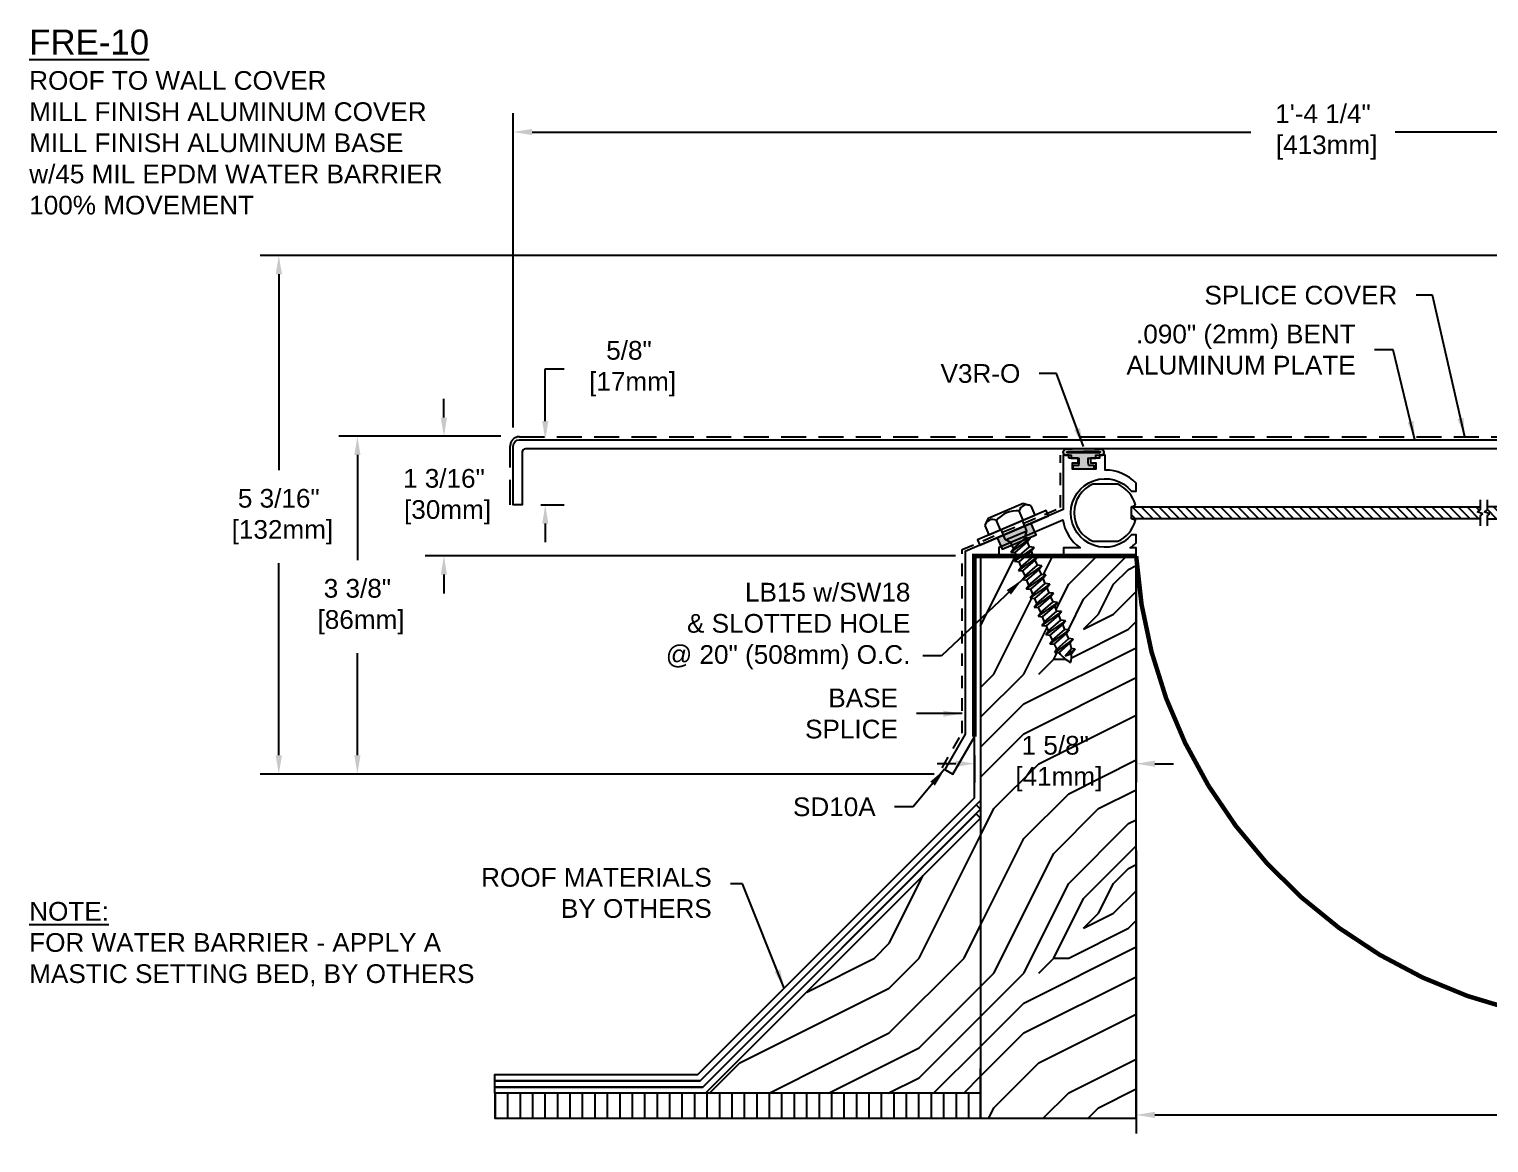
# Model space of a CAD drawing. Header units: inches. Extents: x -3.7 to 52, y 1.3 to 12.5.
# Drawn here: x -3.68 to 10.97, y 1.3 to 12.47 of the extents above; entities that cross this region are included whole.
import ezdxf

# ---------------------------------------------------------------- set-up
doc = ezdxf.new("R2010")
doc.units = ezdxf.units.IN
doc.header["$MEASUREMENT"] = 0
doc.linetypes.add('DASHED2', pattern=[0.375, 0.25, -0.125])
for name, color, linetype in [('ANCHORS', 4, 'Continuous'), ('CONDITIONS', 1, 'Continuous'), ('DIMENSIONS', 3, 'Continuous'), ('FILLERS', 2, 'Continuous'), ('METALS', 7, 'Continuous'), ('TEXT', 2, 'Continuous')]:
    doc.layers.add(name, color=color, linetype=linetype)
doc.styles.add('ARIAL', font='arial.ttf')
doc.dimstyles.new('Arial', dxfattribs={"dimtxt": 0.1875, "dimasz": 0.1875, "dimexe": 0.1875, "dimexo": 0.1875, "dimgap": 0.1875, "dimtad": 0, "dimtih": 1, "dimtoh": 1, "dimdec": 4, "dimzin": 3, "dimdsep": 46, "dimlunit": 4, "dimtxsty": 'ARIAL', "dimcen": 0.1875, "dimadec": 0, "dimazin": 0, "dimtfac": 1, "dimtdec": 4, "dimtofl": 0, "dimtmove": 0, "dimatfit": 3, "dimfxl": 0, "dimfrac": 2, "dimtolj": 1, "dimtzin": 0, "dimarcsym": 0})
pattern_1 = [(0, (0.6, 0.15), (3, 3), [0.15, -2.85]), (90, (1.8, 1.2), (-3, 3), [0.3, -2.7]), (45, (1.2, 0.9), (3e-16, 3), [0.2121, -0.6363, 0.2121, -0.4242, 1.485, -1.27294]), (45, (0.45, 0), (3e-16, 3), [0.21213, -0.42426, 0.21213, -3.39412]), (45, (1.5, 0.3), (3e-16, 3), [0.2121, -4.0305]), (45, (1.8, 0.15), (3e-16, 3), [0.2121, -4.0305]), (45, (1.35, 0.45), (3e-16, 3), [0.2121, -4.0305]), (45, (1.2, 0.6), (3e-16, 3), [0.42426, -3.8184]), (45, (1.95, 2.85), (3e-16, 3), [0.4243, -3.8184]), (45, (0.9, 0.75), (3e-16, 3), [0.8485, -3.3941]), (45, (0.75, 0.9), (3e-16, 3), [0.8485, -3.3941]), (45, (2.7, 1.8), (3e-16, 3), [0.8485, -3.3941]), (45, (0.6, 1.2), (3e-16, 3), [0.6364, -3.60624]), (45, (0, 1.65), (3e-16, 3), [0.6364, -3.60624]), (45, (0.3, 1.35), (3e-16, 3), [0.6364, -3.60624]), (45, (2.25, 2.25), (3e-16, 3), [1.06066, -3.182]), (45, (1.95, 2.4), (3e-16, 3), [1.06066, -3.182]), (45, (2.25, 1.65), (3e-16, 3), [1.4849, -2.7577]), (26.565, (0.9, 0.45), (3, 1e-09), [0.3354, -6.3728]), (26.565, (1.5, 1.35), (3, 1e-09), [0.3354, -6.3728]), (26.565, (1.35, 1.05), (3, 1e-09), [0.3354, -6.3728]), (26.565, (0.75, 0.15), (3, 1e-09), [0.6708, -6.0374]), (26.565, (1.35, 1.5), (3, 1e-09), [1.00623, -5.702]), (26.565, (1.05, 1.65), (3, 1e-09), [1.34164, -5.36656]), (26.565, (0.75, 1.8), (3, 1e-09), [1.34164, -5.36656]), (26.565, (0.3, 2.7), (3, 1e-09), [1.34164, -5.36656]), (26.565, (0.3, 2.4), (3, 1e-09), [1.67705, -5.03115]), (26.565, (0.45, 2.1), (3, 1e-09), [1.67705, -5.03115]), (63.435, (1.5, 0.9), (2e-10, 3), [0.3354, -6.3728]), (63.435, (1.05, 0.6), (2e-10, 3), [0.3354, -6.3728]), (63.435, (0.6, 0.15), (2e-10, 3), [0.6708, -6.0374]), (63.435, (1.5, 0.6), (2e-10, 3), [0.6708, -6.0374]), (63.435, (0.3, 0), (2e-10, 3), [1.00623, -5.702]), (63.435, (0, 0), (2e-10, 3), [1.34164, -5.36656]), (63.435, (2.7, 0.15), (2e-10, 3), [1.34164, -5.36656]), (63.435, (1.65, 0.45), (2e-10, 3), [1.34164, -5.36656]), (63.435, (2.25, 0.15), (2e-10, 3), [1.67705, -5.03115]), (63.435, (1.95, 0.3), (2e-10, 3), [1.67705, -5.03115])]

# ---------------------------------------------------------------- blocks, each defined once
blk = doc.blocks.new('*D0')
at = {"layer": 'Defpoints', "color": 0}
for p in [(1.242, 8.386), (0.483, 7.186), (5.805, 7.186)]:
    blk.add_point(p, dxfattribs=at)
at = {"layer": 'DIMENSIONS', "color": 0, "lineweight": -2}
for p, q in [((0.483, 8.574), (0.483, 8.761)), ((1.054, 8.386), (0.295, 8.386)), ((5.618, 7.186), (0.295, 7.186)), ((0.483, 6.999), (0.483, 6.811))]:
    blk.add_line(p, q, dxfattribs=at)
at = {"layer": 'DIMENSIONS', "color": 0}
for points in [[(0.451, 8.574), (0.514, 8.574), (0.483, 8.386)], [(0.451, 6.999), (0.514, 6.999), (0.483, 7.186)]]:
    blk.add_solid(points, dxfattribs=at)
at = {"layer": 'DIMENSIONS', "color": 0, "insert": (0.483, 7.78), "char_height": 0.1875, "attachment_point": 5, "style": 'ARIAL'}
blk.add_mtext('\\A1;1 3/16"\\P [30mm]', dxfattribs=at)
blk = doc.blocks.new('*D1')
at = {"layer": 'Defpoints', "color": 0}
for p in [(7.429, 7.186), (5.806, 5.374), (7.429, 5.103)]:
    blk.add_point(p, dxfattribs=at)
at = {"layer": 'DIMENSIONS', "color": 0, "lineweight": -2}
for p, q in [((7.429, 6.999), (7.429, 4.915)), ((5.806, 5.186), (5.806, 4.915)), ((5.619, 5.103), (5.431, 5.103)), ((7.617, 5.103), (7.804, 5.103))]:
    blk.add_line(p, q, dxfattribs=at)
at = {"layer": 'DIMENSIONS', "color": 0}
for points in [[(5.619, 5.134), (5.619, 5.071), (5.806, 5.103)], [(7.617, 5.134), (7.617, 5.071), (7.429, 5.103)]]:
    blk.add_solid(points, dxfattribs=at)
at = {"layer": 'DIMENSIONS', "color": 0, "insert": (6.617, 5.103), "char_height": 0.1875, "attachment_point": 5, "style": 'ARIAL'}
blk.add_mtext('\\A1;1 5/8"\\P [41mm]', dxfattribs=at)
blk = doc.blocks.new('*D2')
at = {"layer": 'Defpoints', "color": 0}
for p in [(1.242, 8.351), (1.269, 7.699), (1.5, 7.699)]:
    blk.add_point(p, dxfattribs=at)
at = {"layer": 'DIMENSIONS', "color": 0, "lineweight": -2}
for p, q in [((1.5, 8.539), (1.5, 9.064)), ((1.5, 9.064), (1.688, 9.064)), ((1.429, 8.351), (1.688, 8.351)), ((1.457, 7.699), (1.688, 7.699)), ((1.5, 7.511), (1.5, 7.324))]:
    blk.add_line(p, q, dxfattribs=at)
at = {"layer": 'DIMENSIONS', "color": 0}
for points in [[(1.469, 8.539), (1.531, 8.539), (1.5, 8.351)], [(1.469, 7.511), (1.531, 7.511), (1.5, 7.699)]]:
    blk.add_solid(points, dxfattribs=at)
at = {"layer": 'DIMENSIONS', "color": 0, "insert": (2.34, 9.064), "char_height": 0.1875, "attachment_point": 5, "style": 'ARIAL'}
blk.add_mtext('\\A1;5/8"\\P [17mm]', dxfattribs=at)
blk = doc.blocks.new('*D3')
at = {"layer": 'Defpoints', "color": 0}
for p in [(7.429, 4.418), (17.429, 4.418), (17.429, 1.58)]:
    blk.add_point(p, dxfattribs=at)
at = {"layer": 'DIMENSIONS', "color": 0, "lineweight": -2}
for p, q in [((7.429, 4.231), (7.429, 1.393)), ((17.429, 4.231), (17.429, 1.393)), ((7.617, 1.58), (11.677, 1.58)), ((17.242, 1.58), (13.182, 1.58))]:
    blk.add_line(p, q, dxfattribs=at)
at = {"layer": 'DIMENSIONS', "color": 0}
for points in [[(7.617, 1.612), (7.617, 1.549), (7.429, 1.58)], [(17.242, 1.612), (17.242, 1.549), (17.429, 1.58)]]:
    blk.add_solid(points, dxfattribs=at)
at = {"layer": 'DIMENSIONS', "color": 0, "insert": (12.429, 1.58), "char_height": 0.1875, "attachment_point": 5, "style": 'ARIAL'}
blk.add_mtext('\\A1;10"\\P [254mm]', dxfattribs=at)
blk = doc.blocks.new('*D4')
at = {"layer": 'Defpoints', "color": 0}
for p in [(17.429, 11.438), (17.429, 10.337), (1.179, 8.289)]:
    blk.add_point(p, dxfattribs=at)
at = {"layer": 'DIMENSIONS', "color": 0, "lineweight": -2}
for p, q in [((1.179, 8.476), (1.179, 11.626)), ((17.429, 10.524), (17.429, 11.626)), ((1.367, 11.438), (8.579, 11.438)), ((17.242, 11.438), (10.029, 11.438))]:
    blk.add_line(p, q, dxfattribs=at)
at = {"layer": 'DIMENSIONS', "color": 0}
for points in [[(1.367, 11.469), (1.367, 11.407), (1.179, 11.438)], [(17.242, 11.469), (17.242, 11.407), (17.429, 11.438)]]:
    blk.add_solid(points, dxfattribs=at)
at = {"layer": 'DIMENSIONS', "color": 0, "insert": (9.304, 11.438), "char_height": 0.1875, "attachment_point": 5, "style": 'ARIAL'}
blk.add_mtext('\\A1;1\'-4 1/4"\\P [413mm]', dxfattribs=at)
blk = doc.blocks.new('LB15')
for p, q in [((-0.19, 0.156), (-0.238, 0.116)), ((-0.19, 0.156), (0.19, 0.156)), ((0.19, 0.156), (0.238, 0.116)), ((-0.25, 0.102), (-0.25, 0)), ((-0.25, 0), (0.25, 0)), ((-0.125, 0), (-0.125, 0.102)), ((-0.117, -0.112), (-0.117, 0)), ((0.117, -0.112), (0.117, 0)), ((0.125, 0), (0.125, 0.102)), ((0.25, 0.102), (0.25, 0)), ((-0.078, -0.158), (-0.117, -0.112)), ((-0.117, -0.112), (0.117, -0.112)), ((0.078, -0.158), (0.117, -0.112)), ((0.117, -0.194), (-0.117, -0.244)), ((-0.117, -0.244), (-0.078, -0.221)), ((-0.117, -0.244), (-0.078, -0.266)), ((-0.078, -0.221), (-0.078, -0.158)), ((0.078, -0.158), (-0.078, -0.158)), ((-0.078, -0.221), (0.078, -0.171)), ((-0.078, -0.266), (0.078, -0.216)), ((-0.078, -0.321), (-0.078, -0.266)), ((-0.078, -0.321), (0.078, -0.271)), ((0.078, -0.171), (0.078, -0.158)), ((0.117, -0.194), (0.078, -0.171)), ((0.117, -0.194), (0.078, -0.216)), ((0.078, -0.271), (0.078, -0.216)), ((0.117, -0.294), (0.078, -0.271)), ((0.117, -0.294), (-0.117, -0.344)), ((-0.117, -0.344), (-0.078, -0.321)), ((-0.117, -0.344), (-0.078, -0.366)), ((0.117, -0.394), (-0.117, -0.444)), ((-0.117, -0.444), (-0.078, -0.421)), ((-0.078, -0.366), (0.078, -0.316)), ((-0.078, -0.421), (-0.078, -0.366)), ((-0.078, -0.421), (0.078, -0.371)), ((-0.078, -0.466), (0.078, -0.416)), ((0.117, -0.294), (0.078, -0.316)), ((0.078, -0.371), (0.078, -0.316)), ((0.117, -0.394), (0.078, -0.371)), ((0.117, -0.394), (0.078, -0.416)), ((0.078, -0.471), (0.078, -0.416)), ((-0.117, -0.444), (-0.078, -0.466)), ((0.117, -0.494), (-0.117, -0.544)), ((-0.117, -0.544), (-0.078, -0.521)), ((-0.117, -0.544), (-0.078, -0.566)), ((-0.078, -0.521), (-0.078, -0.466)), ((-0.078, -0.521), (0.078, -0.471)), ((-0.078, -0.566), (0.078, -0.516)), ((-0.078, -0.621), (-0.078, -0.566)), ((-0.078, -0.621), (0.078, -0.571)), ((0.117, -0.494), (0.078, -0.471)), ((0.117, -0.494), (0.078, -0.516)), ((0.078, -0.571), (0.078, -0.516)), ((0.117, -0.594), (0.078, -0.571)), ((0.117, -0.594), (-0.117, -0.644)), ((-0.117, -0.644), (-0.078, -0.621)), ((-0.117, -0.644), (-0.078, -0.666)), ((0.117, -0.694), (-0.117, -0.744)), ((-0.117, -0.744), (-0.078, -0.721)), ((-0.078, -0.666), (0.078, -0.616)), ((-0.078, -0.721), (-0.078, -0.666)), ((-0.078, -0.721), (0.078, -0.671)), ((-0.078, -0.766), (0.078, -0.716)), ((0.117, -0.594), (0.078, -0.616)), ((0.078, -0.671), (0.078, -0.616)), ((0.117, -0.694), (0.078, -0.671)), ((0.117, -0.694), (0.078, -0.716)), ((0.078, -0.771), (0.078, -0.716)), ((-0.117, -0.744), (-0.078, -0.766)), ((0.117, -0.794), (-0.117, -0.844)), ((-0.117, -0.844), (-0.078, -0.821)), ((-0.117, -0.844), (-0.078, -0.866)), ((-0.078, -0.821), (-0.078, -0.766)), ((-0.078, -0.821), (0.078, -0.771)), ((-0.078, -0.866), (0.078, -0.816)), ((-0.078, -0.921), (-0.078, -0.866)), ((-0.078, -0.921), (0.078, -0.871)), ((0.117, -0.794), (0.078, -0.771)), ((0.117, -0.794), (0.078, -0.816)), ((0.078, -0.871), (0.078, -0.816)), ((0.117, -0.894), (0.078, -0.871)), ((0.117, -0.894), (-0.117, -0.944)), ((-0.117, -0.944), (-0.078, -0.921)), ((-0.117, -0.944), (-0.078, -0.966)), ((0.117, -0.994), (-0.117, -1.044)), ((-0.117, -1.044), (-0.078, -1.021)), ((-0.078, -0.966), (0.078, -0.916)), ((-0.078, -1.021), (-0.078, -0.966)), ((-0.078, -1.021), (0.078, -0.971)), ((-0.078, -1.066), (0.078, -1.016)), ((0.117, -0.894), (0.078, -0.916)), ((0.078, -0.971), (0.078, -0.916)), ((0.117, -0.994), (0.078, -0.971)), ((0.117, -0.994), (0.078, -1.016)), ((0.078, -1.071), (0.078, -1.016)), ((-0.117, -1.044), (-0.078, -1.066)), ((0.117, -1.094), (-0.117, -1.144)), ((-0.117, -1.144), (-0.078, -1.121)), ((-0.117, -1.144), (-0.078, -1.166)), ((-0.078, -1.121), (-0.078, -1.066)), ((-0.078, -1.121), (0.078, -1.071)), ((-0.078, -1.166), (0.078, -1.116)), ((-0.078, -1.221), (-0.078, -1.166)), ((-0.078, -1.221), (0.078, -1.171)), ((0.117, -1.094), (0.078, -1.071)), ((0.117, -1.094), (0.078, -1.116)), ((0.078, -1.171), (0.078, -1.116)), ((0.117, -1.194), (0.078, -1.171)), ((0.117, -1.194), (-0.117, -1.244)), ((-0.117, -1.244), (-0.078, -1.221)), ((-0.117, -1.244), (-0.078, -1.266)), ((0.117, -1.294), (-0.105, -1.344)), ((-0.078, -1.266), (0.078, -1.216)), ((-0.074, -1.323), (0.078, -1.271)), ((-0.066, -1.362), (0.075, -1.317)), ((0.117, -1.294), (0.075, -1.317)), ((0.117, -1.194), (0.078, -1.216)), ((0.078, -1.266), (0.078, -1.216)), ((0.117, -1.294), (0.078, -1.271)), ((-0.105, -1.344), (-0.074, -1.323)), ((-0.105, -1.344), (-0.066, -1.362)), ((-0.022, -1.418), (0.063, -1.374)), ((0.096, -1.393), (-0.022, -1.418)), ((-0.022, -1.418), (0.047, -1.42)), ((0.096, -1.393), (0.047, -1.42)), ((0.096, -1.393), (0.063, -1.374))]:
    blk.add_line(p, q)
for centre, radius, start, end in [((-0.188, 0.057), 0.077, 35.7751, 144.2249), ((0, -0.126), 0.26, 61.2813, 118.7187), ((0.187, 0.057), 0.077, 35.7751, 144.2249), ((0.311, -1.266), 0.389, 180, 188.3837), ((-0.311, -1.266), 0.389, 343.9655, 352.4485), ((-0.311, -1.266), 0.389, 359.2771, 0), ((0.311, -1.266), 0.389, 194.3207, 216.9667), ((-0.311, -1.266), 0.389, 323.0333, 336.7752)]:
    blk.add_arc(centre, radius, start, end)
blk = doc.blocks.new('*D6')
at = {"layer": 'Defpoints', "color": 0}
for p in [(1.242, 8.386), (-0.385, 4.999), (5.589, 4.999)]:
    blk.add_point(p, dxfattribs=at)
at = {"layer": 'DIMENSIONS', "color": 0, "lineweight": -2}
for p, q in [((1.054, 8.386), (-0.573, 8.386)), ((-0.385, 8.199), (-0.385, 7.143)), ((-0.385, 5.187), (-0.385, 6.212)), ((5.401, 4.999), (-0.573, 4.999))]:
    blk.add_line(p, q, dxfattribs=at)
at = {"layer": 'DIMENSIONS', "color": 0}
for points in [[(-0.416, 8.199), (-0.354, 8.199), (-0.385, 8.386)], [(-0.416, 5.187), (-0.354, 5.187), (-0.385, 4.999)]]:
    blk.add_solid(points, dxfattribs=at)
at = {"layer": 'DIMENSIONS', "color": 0, "insert": (-0.385, 6.677), "char_height": 0.1875, "attachment_point": 5, "style": 'ARIAL'}
blk.add_mtext('\\A1;3 3/8"\\P [86mm]', dxfattribs=at)
blk = doc.blocks.new('*D10')
at = {"layer": 'Defpoints', "color": 0}
for p in [(17.304, 10.199), (-1.174, 4.999), (5.589, 4.999)]:
    blk.add_point(p, dxfattribs=at)
at = {"layer": 'DIMENSIONS', "color": 0, "lineweight": -2}
for p, q in [((17.117, 10.199), (-1.361, 10.199)), ((-1.174, 10.012), (-1.174, 8.045)), ((-1.174, 5.187), (-1.174, 7.114)), ((5.401, 4.999), (-1.361, 4.999))]:
    blk.add_line(p, q, dxfattribs=at)
at = {"layer": 'DIMENSIONS', "color": 0}
for points in [[(-1.205, 10.012), (-1.142, 10.012), (-1.174, 10.199)], [(-1.205, 5.187), (-1.142, 5.187), (-1.174, 4.999)]]:
    blk.add_solid(points, dxfattribs=at)
at = {"layer": 'DIMENSIONS', "color": 0, "insert": (-1.174, 7.58), "char_height": 0.1875, "attachment_point": 5, "style": 'ARIAL'}
blk.add_mtext('\\A1;5 3/16"\\P [132mm]', dxfattribs=at)
blk = doc.blocks.new('SBL14-MOD')
h = blk.add_hatch()
h.set_pattern_fill('ANSI31', color=256, scale=0.5, angle=90, style=0)
h.set_pattern_definition([(135, (-1.98972, 2e-15), (-0.04419417, -0.04419417), [])])
h.paths.add_polyline_path([(12.407, 8.037), (12.318, 8.125), (11.872, 7.679), (10.552, 7.679), (10.551, 7.677), (10.561, 7.667), (10.551, 7.657), (10.561, 7.646), (10.551, 7.636), (10.561, 7.626), (10.551, 7.615), (10.561, 7.605), (10.551, 7.594), (10.561, 7.584), (10.551, 7.574), (10.565, 7.559), (11.929, 7.559)])
h.paths.add_polyline_path([(10.329, 7.61), (10.319, 7.62), (10.329, 7.631), (10.319, 7.641), (10.329, 7.651), (10.319, 7.662), (10.329, 7.672), (10.322, 7.679), (8.96, 7.679), (8.96, 7.649), (8.931, 7.63), (8.989, 7.608), (8.96, 7.589), (8.96, 7.559), (10.32, 7.559), (10.329, 7.568), (10.319, 7.579), (10.329, 7.589), (10.319, 7.599)])
h.paths.add_polyline_path([(8.89, 7.679), (5.391, 7.679), (5.391, 7.559), (8.89, 7.559), (8.89, 7.589), (8.919, 7.608), (8.861, 7.63), (8.89, 7.649)])
for p, q in [((8.89, 7.649), (8.861, 7.63)), ((8.919, 7.608), (8.861, 7.63)), ((8.89, 7.749), (8.89, 7.649)), ((8.96, 7.649), (8.931, 7.63)), ((8.989, 7.608), (8.931, 7.63)), ((8.96, 7.749), (8.96, 7.649)), ((8.89, 7.589), (8.919, 7.608)), ((8.89, 7.589), (8.89, 7.489)), ((8.96, 7.589), (8.989, 7.608)), ((8.96, 7.589), (8.96, 7.489))]:
    blk.add_line(p, q)
for points in [[(12.319, 8.146), (11.959, 7.786, -0.233897), (11.936, 8.063), (12.112, 8.239, -0.654654), (12.517, 7.834), (12.341, 7.657, -0.233897), (12.065, 7.681), (12.424, 8.041)], [(5.432, 7.694, 0.233897), (5.254, 7.906), (5.004, 7.906, 0.654654), (5.004, 7.333), (5.254, 7.333, 0.233897), (5.432, 7.545), (5.391, 7.559), (5.391, 7.679)]]:
    blk.add_lwpolyline(points, format="xyb", close=True)
for points in [[(8.96, 7.559), (11.929, 7.559), (12.407, 8.037), (12.318, 8.125), (11.872, 7.679), (8.96, 7.679)], [(5.391, 7.679), (8.89, 7.679)], [(8.89, 7.559), (5.391, 7.559)]]:
    blk.add_lwpolyline(points)
blk = doc.blocks.new('v3rforfr')
h = blk.add_hatch(color=256)
h.paths.add_polyline_path([(2.901, 8.261, 0.015465), (2.718, 8.255, 0.726897), (2.713, 8.198), (2.776, 8.198), (2.776, 8.167), (2.855, 8.167), (2.855, 8.12), (2.849, 8.094), (2.794, 8.094), (2.794, 8.059), (3.009, 8.059), (3.009, 8.094), (2.954, 8.094), (2.948, 8.12), (2.948, 8.167), (3.026, 8.167), (3.026, 8.198), (3.09, 8.198, 0.726897), (3.085, 8.255, 0.015465)])
edge = h.paths.add_edge_path(flags=16)
edge.add_spline(control_points=[(2.901, 8.233), (3.005, 8.232), (3.103, 8.241), (3.058, 8.22), (3.057, 8.22)], knot_values=[0.028497, 0.028497, 0.028497, 0.028497, 0.196688, 0.201023, 0.201023, 0.201023, 0.201023], degree=3, periodic=0)
edge.add_line((3.057, 8.22), (2.746, 8.22))
edge.add_spline(control_points=[(2.746, 8.22), (2.745, 8.22), (2.7, 8.241), (2.798, 8.232), (2.901, 8.233)], knot_values=[0.028497, 0.028497, 0.028497, 0.028497, 0.032831, 0.201023, 0.201023, 0.201023, 0.201023], degree=3, periodic=0)
blk.add_lwpolyline([(2.855, 8.12), (2.849, 8.094), (2.794, 8.094), (2.794, 8.059), (3.009, 8.059), (3.009, 8.094), (2.954, 8.094), (2.948, 8.12), (2.948, 8.167), (3.026, 8.167), (3.026, 8.198), (3.09, 8.198, 0.726897), (3.085, 8.255, 0.015465), (2.901, 8.261, 0.015465), (2.718, 8.255, 0.726897), (2.713, 8.198), (2.776, 8.198), (2.776, 8.167), (2.855, 8.167)], format="xyb", close=True)
blk.add_lwpolyline([(3.057, 8.22), (2.746, 8.22)])
for points in [[(2.746, 8.22), (2.745, 8.22), (2.7, 8.241), (2.798, 8.232), (2.901, 8.233)], [(3.057, 8.22), (3.058, 8.22), (3.103, 8.241), (3.005, 8.232), (2.901, 8.233)]]:
    blk.add_open_spline(points, degree=3, knots=[0.028497, 0.028497, 0.028497, 0.028497, 0.0328313, 0.2010226, 0.2010226, 0.2010226, 0.2010226])
blk = doc.blocks.new('SD10A')
blk.add_lwpolyline([(1.046, 13.97), (1.046, 14.001), (0.991, 14.001), (0.991, 13.454), (0.005, 13.033), (0.005, 11.202), (-0.199, 10.848), (-0.117, 10.801), (0.099, 11.176), (0.099, 12.989), (0.349, 12.989), (0.349, 13.078), (0.986, 13.35, 0.199618), (1.161, 13.069), (0.992, 13.069), (0.992, 12.989), (1.722, 12.989), (1.722, 13.069), (1.662, 13.069, 0.046772), (1.722, 13.122), (1.722, 13.202), (1.677, 13.202, -2.798648), (1.677, 13.638), (1.722, 13.638), (1.722, 13.718, 0.204293), (1.411, 13.851), (1.411, 14.001), (1.356, 14.001), (1.356, 13.97), (1.264, 13.97), (1.264, 13.923), (1.319, 13.923), (1.319, 13.861), (1.084, 13.861), (1.084, 13.923), (1.139, 13.923), (1.139, 13.97)], format="xyb", close=True)

msp = doc.modelspace()

# ---------------------------------------------------------------- hatches: boundary and pattern name
at = {"layer": 'CONDITIONS'}
h = msp.add_hatch(dxfattribs=at)
h.set_pattern_fill('WOODFACE', color=256, scale=3, style=0)
h.set_pattern_definition(pattern_1)
h.paths.add_polyline_path([(7.42928, 7.16689, -0.00482274), (7.42928, 7.18619), (6.4489, 7.18619), (6.41703, 7.1437), (6.43858, 7.09322), (6.48336, 7.08782), (6.4563, 7.05174), (6.47785, 7.00125), (6.52263, 6.99585), (6.49556, 6.95977), (6.51712, 6.90928), (6.5619, 6.90388), (6.53483, 6.8678), (6.55639, 6.81732), (6.60117, 6.81191), (6.5741, 6.77583), (6.59566, 6.72535), (6.64044, 6.71995), (6.61337, 6.68387), (6.63492, 6.63338), (6.6797, 6.62798), (6.65264, 6.5919), (6.67419, 6.54141), (6.71897, 6.53601), (6.6919, 6.49993), (6.71346, 6.44945), (6.75824, 6.44404), (6.73117, 6.40796), (6.75274, 6.35746), (6.79751, 6.35208), (6.76777, 6.31368, -0.03703098), (6.77906, 6.25731), (6.8171, 6.25272), (6.78203, 6.20866, -0.06003224), (6.77074, 6.11635, -0.09913477), (6.65596, 6.21695), (6.61297, 6.21892), (6.63318, 6.25014, -0.03659691), (6.60711, 6.30062), (6.56233, 6.30603), (6.58939, 6.34211), (6.56784, 6.39259), (6.52306, 6.39799), (6.55013, 6.43407), (6.52857, 6.48456), (6.48379, 6.48996), (6.51086, 6.52604), (6.4893, 6.57653), (6.44452, 6.58193), (6.47159, 6.61801), (6.45003, 6.66849), (6.40525, 6.6739), (6.43232, 6.70998), (6.41077, 6.76046), (6.36599, 6.76586), (6.39305, 6.80194), (6.3715, 6.85243), (6.32672, 6.85783), (6.35379, 6.89391), (6.33223, 6.9444), (6.28745, 6.9498), (6.31452, 6.98588), (6.29296, 7.03636), (6.24818, 7.04177), (6.27525, 7.07785), (6.25369, 7.12833), (6.20891, 7.13373), (6.23598, 7.16981), (6.22899, 7.18619), (5.86778, 7.18619), (5.86778, 4.73388), (5.86778, 1.54691), (7.42928, 1.54691)])
h.paths.add_polyline_path([(6.35018, 5.30186), (6.88437, 5.30186), (6.88437, 4.90339), (6.35018, 4.90339)], flags=24)
h = msp.add_hatch(dxfattribs=at)
h.set_pattern_fill('WOODFACE', color=256, scale=3, style=0)
h.set_pattern_definition(pattern_1)
h.paths.add_polyline_path([(5.86778, 1.79691), (5.86778, 2.04691), (5.86778, 4.55711), (3.10758, 1.79691)])
h = msp.add_hatch(dxfattribs=at)
h.set_pattern_fill('ANSI31', color=256, angle=45, style=0)
h.paths.add_polyline_path([(5.86778, 1.54691), (5.86778, 1.79691), (0.99437, 1.79691), (0.99437, 1.54691)])
at = {"layer": 'METALS'}
msp.add_hatch(color=256, dxfattribs=at).paths.add_polyline_path([(6.37515, 7.51322), (6.0354, 7.36815), (6.08449, 7.25319), (6.42424, 7.39826)])

# ---------------------------------------------------------------- linework, layer by layer
at = {"layer": 'CONDITIONS'}
for p, q in [((5.82358, 4.6013), (5.86778, 4.55711)), ((0.99437, 1.92191), (0.99437, 1.98441)), ((5.86778, 1.54691), (5.86778, 2.04691))]:
    msp.add_line(p, q, dxfattribs=at)
for points in [[(5.86778, 4.73388), (3.0558, 1.92191), (0.99437, 1.92191), (0.99437, 1.98441), (3.02991, 1.98441), (5.80603, 4.75977), (5.80603, 7.18619), (5.86778, 7.18619)], [(7.42928, 1.54691), (7.42928, 7.18619), (5.86778, 7.18619), (5.86778, 1.54691)], [(5.82358, 4.68969), (5.86778, 4.6455), (3.08169, 1.85941), (0.99437, 1.85941), (0.99437, 1.92191), (3.0558, 1.92191)]]:
    msp.add_lwpolyline(points, close=True, dxfattribs=at)
for points in [[(5.86778, 4.55711), (3.10758, 1.79691), (0.99437, 1.79691), (0.99437, 1.85941), (3.08169, 1.85941), (5.82358, 4.6013)], [(5.86778, 1.79691), (0.99437, 1.79691), (0.99437, 1.54691), (5.86778, 1.54691)]]:
    msp.add_lwpolyline(points, dxfattribs=at)
at = {"layer": 'FILLERS'}
msp.add_lwpolyline([(5.80603, 5.37369, 0.045, 0.045, 0), (5.80603, 7.18619, 0.045, 0.045, 0), (7.42928, 7.18619, 0.045, 0.045, 0.94032106), (17.42928, 7.18619, 0.045, 0.045, 0)], format="xyseb", dxfattribs=at)
at = {"layer": 'METALS', "linetype": 'DASHED2'}
msp.add_lwpolyline([(1.14803, 7.69869), (1.14803, 8.28869, -0.41421356), (1.24178, 8.38244), (17.30803, 8.38244), (17.30803, 10.19869)], format="xyb", dxfattribs=at)
at = {"layer": 'METALS'}
msp.add_lwpolyline([(17.42928, 10.19869), (17.42928, 8.32369, -0.41421356), (17.36678, 8.26119), (1.30053, 8.26119, 0.41421356), (1.26928, 8.22994), (1.26928, 7.69869), (1.17928, 7.69869), (1.17928, 8.28869, -0.41421356), (1.24178, 8.35119), (17.30803, 8.35119, 0.41421356), (17.33928, 8.38244), (17.33928, 10.19869)], format="xyb", close=True, dxfattribs=at)
at = {"layer": 'METALS', "linetype": 'DASHED2', "ltscale": 0.5}
msp.add_lwpolyline([(5.48138, 5.06119), (5.68228, 5.40914), (5.68228, 7.25), (6.66828, 7.671), (6.66828, 8.19819)], dxfattribs=at)
at = {"layer": 'METALS'}
msp.add_lwpolyline([(5.8604, 7.29343), (6.55015, 7.58794), (6.52659, 7.64312), (5.83684, 7.34861)], close=True, dxfattribs=at)
msp.add_lwpolyline([(6.37515, 7.51322), (6.0354, 7.36815), (6.08449, 7.25319), (6.42424, 7.39826), (6.37515, 7.51322)], dxfattribs=at)

# ---------------------------------------------------------------- block references
msp.add_blockref('SD10A', (5.70689, -5.80279))
at = {"layer": 'ANCHORS'}
msp.add_blockref('SBL14-MOD', (1.98972, 0), dxfattribs=at)
at = {"layer": 'ANCHORS', "rotation": 23.12140090025632}
msp.add_blockref('LB15', (6.18172, 7.49587), dxfattribs=at)
at = {"layer": 'FILLERS'}
msp.add_blockref('v3rforfr', (4, 0), dxfattribs=at)

# ---------------------------------------------------------------- texts
at = {"layer": 'TEXT', "attachment_point": 1, "style": 'ARIAL'}
for s, insert, char_height, width in [('{\\LFRE-10\\P\\H0.75x;\\lROOF TO WALL COVER\\PMILL FINISH ALUMINUM COVER\\PMILL FINISH ALUMINUM BASE\\Pw/45 MIL EPDM WATER BARRIER\\P100% MOVEMENT}', (-3.67807, 12.46533), 0.25, 5.59375), ('{\\LNOTE:}\\PFOR WATER BARRIER - APPLY A MASTIC SETTING BED, BY OTHERS', (-3.67807, 3.71593), 0.1875, 4.5687494)]:
    msp.add_mtext(s, dxfattribs=dict(at, insert=insert, char_height=char_height, width=width))
at = {"layer": 'TEXT', "char_height": 0.1875, "attachment_point": 6, "style": 'ARIAL'}
for s, insert in [('SPLICE COVER', (10.04969, 9.80076)), ('.090" (2mm) BENT\\PALUMINUM PLATE', (9.63161, 9.25457)), ('V3R-O', (6.26672, 9.01513)), ('LB15 w/SW18\\P& SLOTTED HOLE\\P@ 20" (508mm) O.C.', (5.1636, 6.48212)), ('BASE\\PSPLICE', (5.03864, 5.6048)), ('SD10A', (4.81538, 4.66926)), ('\\A1;ROOF MATERIALS\\PBY OTHERS', (3.17048, 3.80541))]:
    msp.add_mtext(s, dxfattribs=dict(at, insert=insert))

# ---------------------------------------------------------------- dimensions: what is measured, and where the dimension line sits
at = {"layer": 'DIMENSIONS'}
for base, p1, p2, picture, middle in [((17.42928, 11.43817), (1.17928, 8.28869), (17.42928, 10.337), '*D4', (9.30428, 11.43817)), ((7.4292762548, 5.102625279), (5.8060262548, 5.3736850336), (7.4292762548, 7.1861850336), '*D1', (6.6172762548, 5.102625279)), ((17.42928, 1.58028), (7.42928, 4.41823), (17.42928, 4.41823), '*D3', (12.42928, 1.58028))]:
    dim = msp.add_linear_dim(base=base, p1=p1, p2=p2, dimstyle='Arial', override={"dimpost": '\\X'}, dxfattribs=at)
    dim.commit()
    dim.dimension.update_dxf_attribs({"geometry": picture, "text_midpoint": middle, "dimtype": 160})
for base, p1, p2, picture, middle in [((-1.17373, 4.99919), (17.30428, 10.19919), (5.58877, 4.99919), '*D10', (-1.17373, 7.57969)), ((1.50003, 7.69869), (1.24178, 8.35119), (1.26928, 7.69869), '*D2', (2.33956, 9.06373)), ((0.48269, 7.18619), (1.24178, 8.38619), (5.80528, 7.18619), '*D0', (0.48269, 7.77994)), ((-0.38509, 4.99919), (1.24178, 8.38619), (5.58877, 4.99919), '*D6', (-0.38509, 6.67719))]:
    dim = msp.add_linear_dim(base=base, p1=p1, p2=p2, angle=90, dimstyle='Arial', override={"dimpost": '\\X'}, dxfattribs=at)
    dim.commit()
    dim.dimension.update_dxf_attribs({"geometry": picture, "text_midpoint": middle, "dimtype": 160})

# ---------------------------------------------------------------- leaders
at = {"layer": 'TEXT', "annotation_type": 0, "has_hookline": 1, "hookline_direction": 1}
for points, text_width in [([(10.72615, 8.38244), (10.40261, 9.80076), (10.23719, 9.80076)], 1.92092), ([(10.22681, 8.35119), (10.00661, 9.25457), (9.81911, 9.25457)], 2.28556), ([(6.90148, 8.28304), (6.62814, 9.01513), (6.45422, 9.01513)], 0.7876), ([(5.68199, 5.6048), (5.22614, 5.6048)], 0.90591), ([(5.50736, 5.04619), (5.19038, 4.66926), (5.00288, 4.66926)], 0.81855), ([(3.89788, 2.85237), (3.47812, 3.89916), (3.35798, 3.89916)], 2.2798)]:
    msp.add_leader(points, dimstyle='Arial', dxfattribs=dict(at, text_width=text_width))
at = {"layer": 'TEXT', "annotation_type": 0, "has_hookline": 1, "hookline_direction": 1, "text_width": 2.41793}
msp.add_leader([(6.28745, 6.9498), (5.4761, 6.18367), (5.2886, 6.18367)], dimstyle='Arial', override={"dimgap": 0.125, "dimtad": 0}, dxfattribs=at)

doc.saveas('drawing.dxf')
